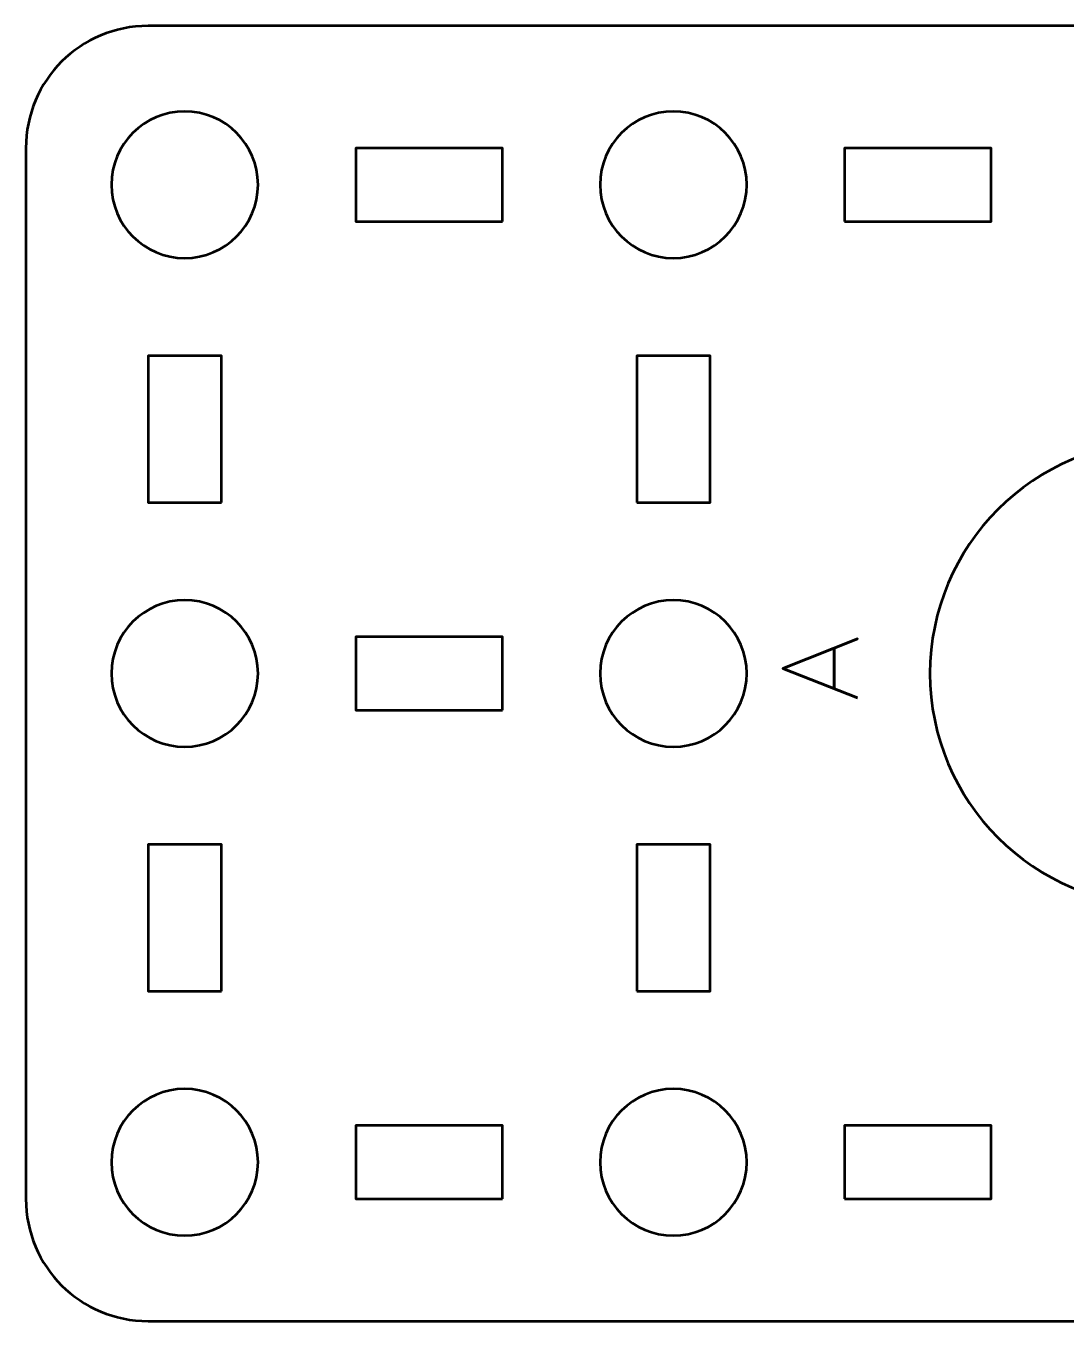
# Model space of a CAD drawing. Header units: centimetres. Extents: x -15.2 to -5.8, y -20.5 to -9.2.
# Drawn here: x -15.15 to -10.89, y -14.5 to -9.2 of the extents above; entities that cross this region are included whole.
import ezdxf

# ---------------------------------------------------------------- set-up
doc = ezdxf.new("R2010")
doc.units = ezdxf.units.CM
doc.header["$MEASUREMENT"] = 0
doc.layers.add('Layer 1', color=7, linetype='Continuous')

msp = doc.modelspace()

# ---------------------------------------------------------------- linework, layer by layer
at = {"layer": 'Layer 1', "lineweight": 53}
for points, knots in [([(-6.35005, -14.50003), (-6.35005, -14.50003), (-14.64995, -14.50003), (-14.64995, -14.50003), (-14.64995, -14.50003), (-14.92695, -14.50003), (-15.15005, -14.27694), (-15.15005, -13.99994), (-15.15005, -13.99994), (-15.15005, -13.99994), (-15.15005, -9.70008), (-15.15005, -9.70008), (-15.15005, -9.70008), (-15.15005, -9.42294), (-14.92695, -9.19998), (-14.64995, -9.19998), (-14.64995, -9.19998), (-14.64995, -9.19998), (-6.35005, -9.19998), (-6.35005, -9.19998), (-6.35005, -9.19998), (-6.07305, -9.19998), (-5.84995, -9.42294), (-5.84995, -9.70008), (-5.84995, -9.70008), (-5.84995, -9.70008), (-5.84995, -13.99994), (-5.84995, -13.99994), (-5.84995, -13.99994), (-5.84995, -14.27694), (-6.07305, -14.50003), (-6.35005, -14.50003)], [0, 0, 0, 0, 0.125, 0.125, 0.125, 0.125, 0.25, 0.25, 0.25, 0.25, 0.375, 0.375, 0.375, 0.375, 0.5, 0.5, 0.5, 0.5, 0.625, 0.625, 0.625, 0.625, 0.75, 0.75, 0.75, 0.75, 0.875, 0.875, 0.875, 0.875, 1, 1, 1, 1]), ([(-14.80002, -9.85), (-14.80002, -9.68434), (-14.66565, -9.55001), (-14.50002, -9.55001), (-14.50002, -9.55001), (-14.33425, -9.55001), (-14.20002, -9.68434), (-14.20002, -9.85), (-14.20002, -9.85), (-14.20002, -10.01563), (-14.33425, -10.15), (-14.50002, -10.15), (-14.50002, -10.15), (-14.66565, -10.15), (-14.80002, -10.01563), (-14.80002, -9.85)], [0, 0, 0, 0, 0.25, 0.25, 0.25, 0.25, 0.5, 0.5, 0.5, 0.5, 0.75, 0.75, 0.75, 0.75, 1, 1, 1, 1]), ([(-12.5, -9.55001), (-12.33423, -9.55001), (-12.2, -9.68434), (-12.2, -9.85001), (-12.2, -9.85001), (-12.2, -10.01564), (-12.33423, -10.15001), (-12.5, -10.15001), (-12.5, -10.15001), (-12.66567, -10.15001), (-12.80001, -10.01564), (-12.80001, -9.85001), (-12.80001, -9.85001), (-12.80001, -9.68434), (-12.66567, -9.55001), (-12.5, -9.55001)], [0, 0, 0, 0, 0.25, 0.25, 0.25, 0.25, 0.5, 0.5, 0.5, 0.5, 0.75, 0.75, 0.75, 0.75, 1, 1, 1, 1]), ([(-13.2, -10.00007), (-13.2, -10.00007), (-13.8, -10.00007), (-13.8, -10.00007), (-13.8, -10.00007), (-13.8, -10.00007), (-13.8, -9.70008), (-13.8, -9.70008), (-13.8, -9.70008), (-13.8, -9.70008), (-13.2, -9.70008), (-13.2, -9.70008), (-13.2, -9.70008), (-13.2, -9.70008), (-13.2, -10.00007), (-13.2, -10.00007)], [0, 0, 0, 0, 0.25, 0.25, 0.25, 0.25, 0.5, 0.5, 0.5, 0.5, 0.75, 0.75, 0.75, 0.75, 1, 1, 1, 1]), ([(-11.79999, -10.00008), (-11.79999, -10.00008), (-11.79999, -9.70008), (-11.79999, -9.70008), (-11.79999, -9.70008), (-11.79999, -9.70008), (-11.19998, -9.70008), (-11.19998, -9.70008), (-11.19998, -9.70008), (-11.19998, -9.70008), (-11.19998, -10.00008), (-11.19998, -10.00008), (-11.19998, -10.00008), (-11.19998, -10.00008), (-11.79999, -10.00008), (-11.79999, -10.00008)], [0, 0, 0, 0, 0.25, 0.25, 0.25, 0.25, 0.5, 0.5, 0.5, 0.5, 0.75, 0.75, 0.75, 0.75, 1, 1, 1, 1]), ([(-14.34995, -11.15002), (-14.34995, -11.15002), (-14.64995, -11.15002), (-14.64995, -11.15002), (-14.64995, -11.15002), (-14.64995, -11.15002), (-14.64995, -10.55002), (-14.64995, -10.55002), (-14.64995, -10.55002), (-14.64995, -10.55002), (-14.34995, -10.55002), (-14.34995, -10.55002), (-14.34995, -10.55002), (-14.34995, -10.55002), (-14.34995, -11.15002), (-14.34995, -11.15002)], [0, 0, 0, 0, 0.25, 0.25, 0.25, 0.25, 0.5, 0.5, 0.5, 0.5, 0.75, 0.75, 0.75, 0.75, 1, 1, 1, 1]), ([(-12.64994, -11.15003), (-12.64994, -11.15003), (-12.64994, -10.55003), (-12.64994, -10.55003), (-12.64994, -10.55003), (-12.64994, -10.55003), (-12.34993, -10.55003), (-12.34993, -10.55003), (-12.34993, -10.55003), (-12.34993, -10.55003), (-12.34993, -11.15003), (-12.34993, -11.15003), (-12.34993, -11.15003), (-12.34993, -11.15003), (-12.64994, -11.15003), (-12.64994, -11.15003)], [0, 0, 0, 0, 0.25, 0.25, 0.25, 0.25, 0.5, 0.5, 0.5, 0.5, 0.75, 0.75, 0.75, 0.75, 1, 1, 1, 1]), ([(-14.80002, -11.84993), (-14.80002, -11.6843), (-14.66565, -11.54993), (-14.50002, -11.54993), (-14.50002, -11.54993), (-14.33425, -11.54993), (-14.20002, -11.6843), (-14.20002, -11.84993), (-14.20002, -11.84993), (-14.20002, -12.0157), (-14.33425, -12.14993), (-14.50002, -12.14993), (-14.50002, -12.14993), (-14.66565, -12.14993), (-14.80002, -12.0157), (-14.80002, -11.84993)], [0, 0, 0, 0, 0.25, 0.25, 0.25, 0.25, 0.5, 0.5, 0.5, 0.5, 0.75, 0.75, 0.75, 0.75, 1, 1, 1, 1]), ([(-12.5, -11.54994), (-12.33423, -11.54994), (-12.2, -11.68431), (-12.2, -11.84994), (-12.2, -11.84994), (-12.2, -12.01571), (-12.33423, -12.14994), (-12.5, -12.14994), (-12.5, -12.14994), (-12.66567, -12.14994), (-12.80001, -12.01571), (-12.80001, -11.84994), (-12.80001, -11.84994), (-12.80001, -11.68431), (-12.66567, -11.54994), (-12.5, -11.54994)], [0, 0, 0, 0, 0.25, 0.25, 0.25, 0.25, 0.5, 0.5, 0.5, 0.5, 0.75, 0.75, 0.75, 0.75, 1, 1, 1, 1]), ([(-13.2, -12), (-13.2, -12), (-13.8, -12), (-13.8, -12), (-13.8, -12), (-13.8, -12), (-13.8, -11.7), (-13.8, -11.7), (-13.8, -11.7), (-13.8, -11.7), (-13.2, -11.7), (-13.2, -11.7), (-13.2, -11.7), (-13.2, -11.7), (-13.2, -12), (-13.2, -12)], [0, 0, 0, 0, 0.25, 0.25, 0.25, 0.25, 0.5, 0.5, 0.5, 0.5, 0.75, 0.75, 0.75, 0.75, 1, 1, 1, 1]), ([(-14.34995, -13.14999), (-14.34995, -13.14999), (-14.64995, -13.14999), (-14.64995, -13.14999), (-14.64995, -13.14999), (-14.64995, -13.14999), (-14.64995, -12.54998), (-14.64995, -12.54998), (-14.64995, -12.54998), (-14.64995, -12.54998), (-14.34995, -12.54998), (-14.34995, -12.54998), (-14.34995, -12.54998), (-14.34995, -12.54998), (-14.34995, -13.14999), (-14.34995, -13.14999)], [0, 0, 0, 0, 0.25, 0.25, 0.25, 0.25, 0.5, 0.5, 0.5, 0.5, 0.75, 0.75, 0.75, 0.75, 1, 1, 1, 1]), ([(-12.64994, -13.15), (-12.64994, -13.15), (-12.64994, -12.54999), (-12.64994, -12.54999), (-12.64994, -12.54999), (-12.64994, -12.54999), (-12.34993, -12.54999), (-12.34993, -12.54999), (-12.34993, -12.54999), (-12.34993, -12.54999), (-12.34993, -13.15), (-12.34993, -13.15), (-12.34993, -13.15), (-12.34993, -13.15), (-12.64994, -13.15), (-12.64994, -13.15)], [0, 0, 0, 0, 0.25, 0.25, 0.25, 0.25, 0.5, 0.5, 0.5, 0.5, 0.75, 0.75, 0.75, 0.75, 1, 1, 1, 1]), ([(-14.80002, -13.85), (-14.80002, -13.68423), (-14.66565, -13.55), (-14.50002, -13.55), (-14.50002, -13.55), (-14.33425, -13.55), (-14.20002, -13.68423), (-14.20002, -13.85), (-14.20002, -13.85), (-14.20002, -14.01567), (-14.33425, -14.15001), (-14.50002, -14.15001), (-14.50002, -14.15001), (-14.66565, -14.15001), (-14.80002, -14.01567), (-14.80002, -13.85)], [0, 0, 0, 0, 0.25, 0.25, 0.25, 0.25, 0.5, 0.5, 0.5, 0.5, 0.75, 0.75, 0.75, 0.75, 1, 1, 1, 1]), ([(-12.5, -13.55001), (-12.33423, -13.55001), (-12.2, -13.68424), (-12.2, -13.85002), (-12.2, -13.85002), (-12.2, -14.01568), (-12.33423, -14.15002), (-12.5, -14.15002), (-12.5, -14.15002), (-12.66567, -14.15002), (-12.80001, -14.01568), (-12.80001, -13.85002), (-12.80001, -13.85002), (-12.80001, -13.68424), (-12.66567, -13.55001), (-12.5, -13.55001)], [0, 0, 0, 0, 0.25, 0.25, 0.25, 0.25, 0.5, 0.5, 0.5, 0.5, 0.75, 0.75, 0.75, 0.75, 1, 1, 1, 1]), ([(-13.2, -13.99994), (-13.2, -13.99994), (-13.8, -13.99994), (-13.8, -13.99994), (-13.8, -13.99994), (-13.8, -13.99994), (-13.8, -13.69993), (-13.8, -13.69993), (-13.8, -13.69993), (-13.8, -13.69993), (-13.2, -13.69993), (-13.2, -13.69993), (-13.2, -13.69993), (-13.2, -13.69993), (-13.2, -13.99994), (-13.2, -13.99994)], [0, 0, 0, 0, 0.25, 0.25, 0.25, 0.25, 0.5, 0.5, 0.5, 0.5, 0.75, 0.75, 0.75, 0.75, 1, 1, 1, 1]), ([(-11.79999, -13.99995), (-11.79999, -13.99995), (-11.79999, -13.69994), (-11.79999, -13.69994), (-11.79999, -13.69994), (-11.79999, -13.69994), (-11.19998, -13.69994), (-11.19998, -13.69994), (-11.19998, -13.69994), (-11.19998, -13.69994), (-11.19998, -13.99995), (-11.19998, -13.99995), (-11.19998, -13.99995), (-11.19998, -13.99995), (-11.79999, -13.99995), (-11.79999, -13.99995)], [0, 0, 0, 0, 0.25, 0.25, 0.25, 0.25, 0.5, 0.5, 0.5, 0.5, 0.75, 0.75, 0.75, 0.75, 1, 1, 1, 1])]:
    msp.add_open_spline(points, degree=3, knots=knots, dxfattribs=at)
at = {"layer": 'Layer 1', "color": 250, "lineweight": 53}
msp.add_open_spline([(-11.45, -11.85001), (-11.45, -11.32542), (-11.02459, -10.90001), (-10.5, -10.90001), (-10.5, -10.90001), (-9.97541, -10.90001), (-9.55, -11.32542), (-9.55, -11.85001), (-9.55, -11.85001), (-9.55, -12.3746), (-9.97541, -12.80001), (-10.5, -12.80001), (-10.5, -12.80001), (-11.02459, -12.80001), (-11.45, -12.3746), (-11.45, -11.85001)], degree=3, knots=[0, 0, 0, 0, 0.25, 0.25, 0.25, 0.25, 0.5, 0.5, 0.5, 0.5, 0.75, 0.75, 0.75, 0.75, 1, 1, 1, 1], dxfattribs=at)
at = {"layer": 'Layer 1', "color": 30, "lineweight": 53}
for points, knots in [([(-11.74658, -11.95017), (-11.74658, -11.95017), (-12.0518, -11.8291), (-12.0518, -11.8291), (-12.0518, -11.8291), (-12.0518, -11.8291), (-11.74658, -11.7076), (-11.74658, -11.7076), (-11.74658, -11.7076), (-11.74658, -11.7076), (-12.0518, -11.8291), (-12.0518, -11.8291), (-12.0518, -11.8291), (-12.0518, -11.8291), (-11.74658, -11.95017), (-11.74658, -11.95017)], [0, 0, 0, 0, 0.25, 0.25, 0.25, 0.25, 0.5, 0.5, 0.5, 0.5, 0.75, 0.75, 0.75, 0.75, 1, 1, 1, 1]), ([(-11.84268, -11.91207), (-11.84268, -11.91207), (-11.84268, -11.74613), (-11.84268, -11.74613), (-11.84268, -11.74613), (-11.84268, -11.74613), (-11.84268, -11.91207), (-11.84268, -11.91207)], [0, 0, 0, 0, 0.5, 0.5, 0.5, 0.5, 1, 1, 1, 1])]:
    msp.add_open_spline(points, degree=3, knots=knots, dxfattribs=at)

doc.saveas('drawing.dxf')
